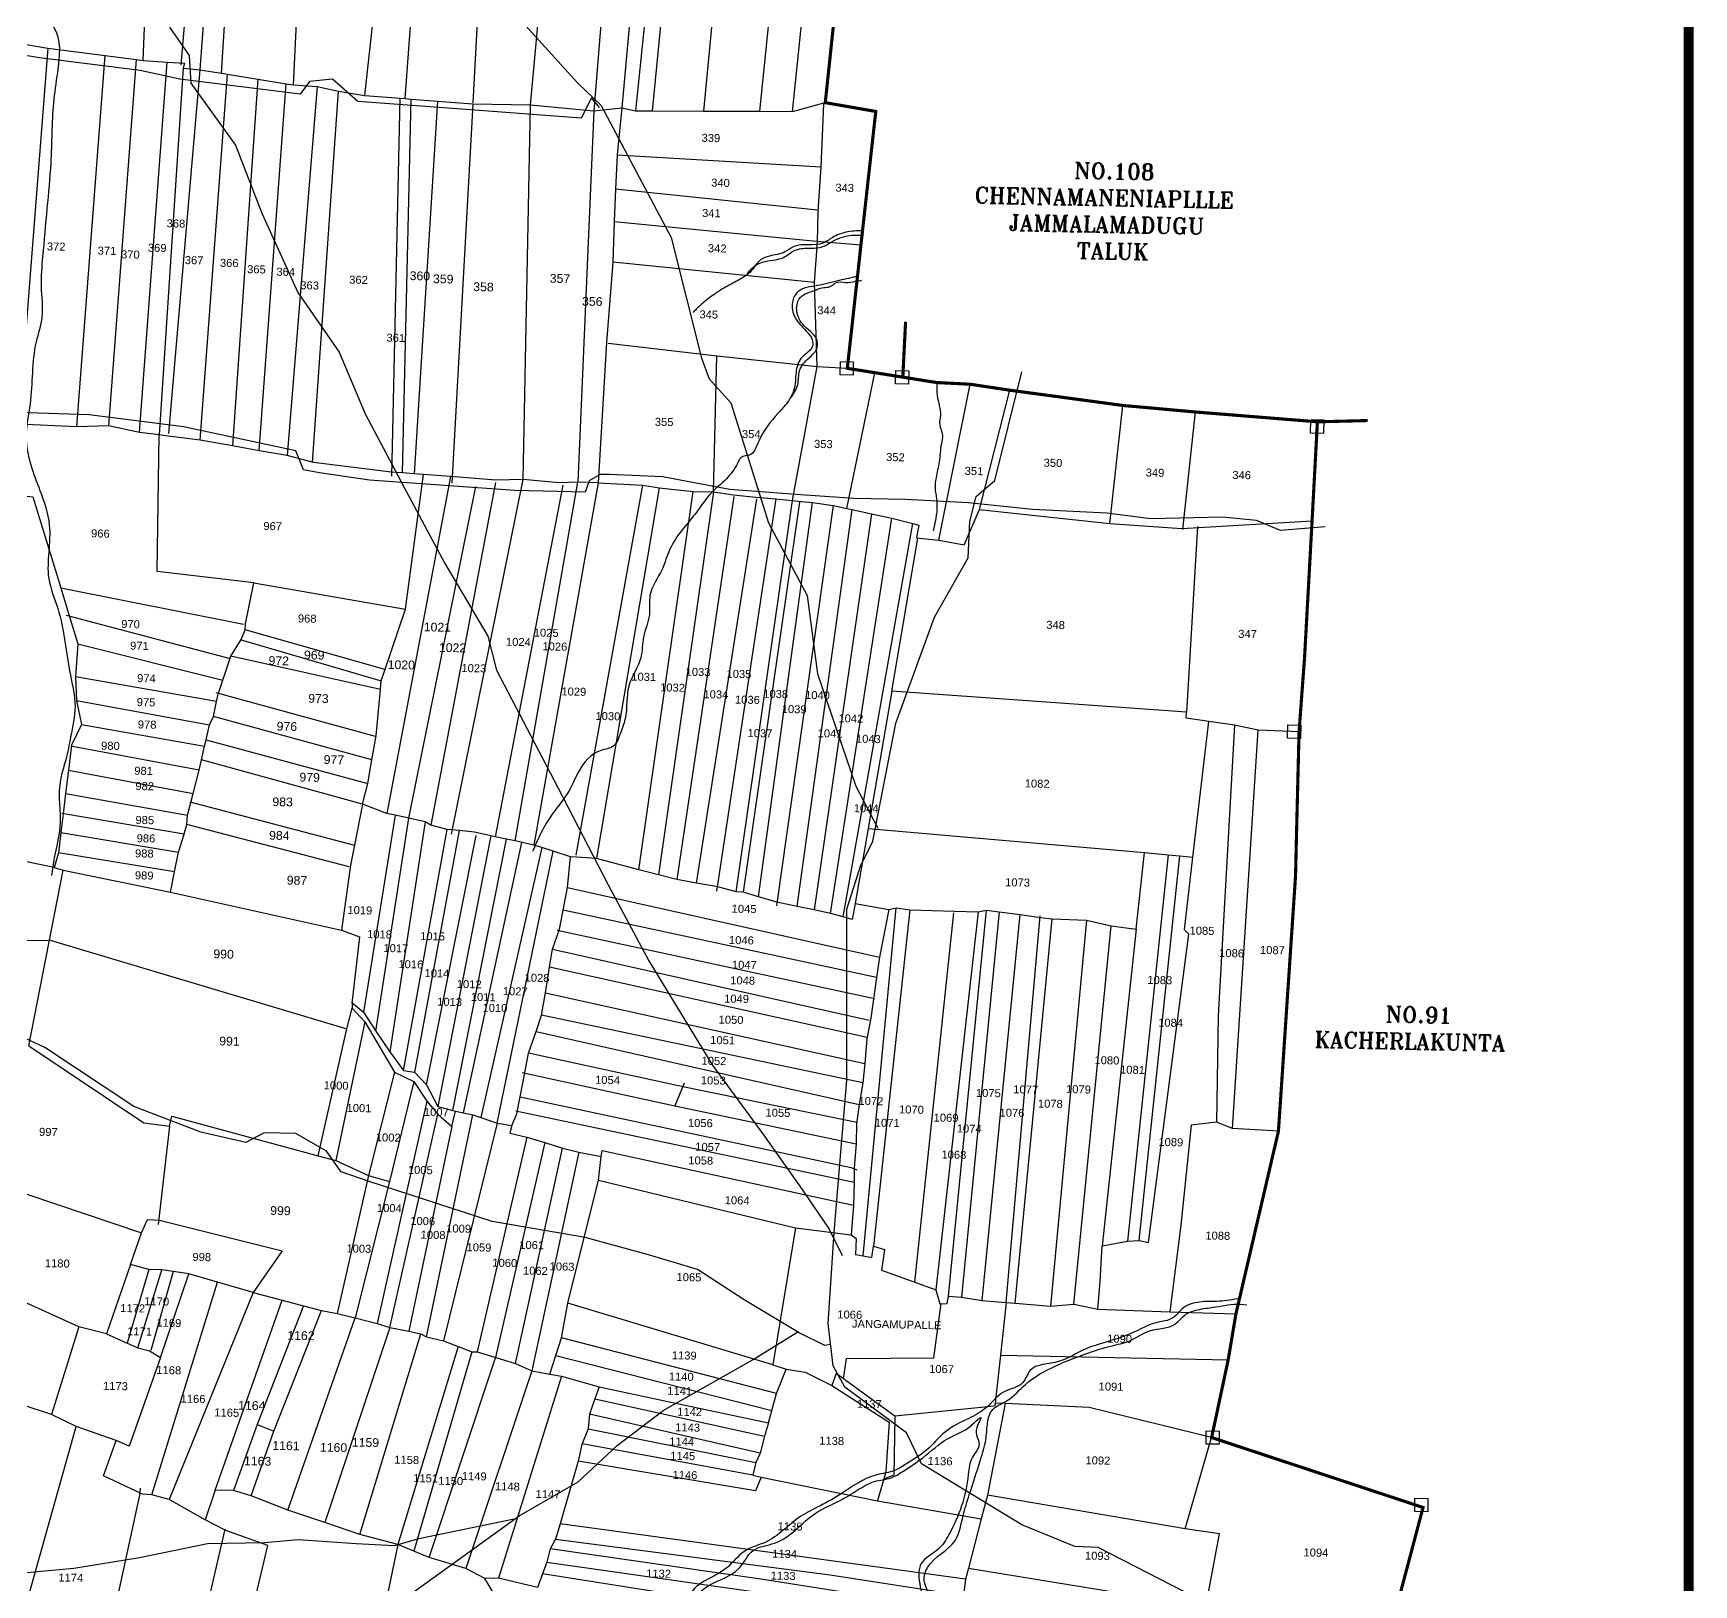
# Model space of a CAD drawing. Header units: inches. Extents: x 180371 to 190018, y 1621195 to 1629901.
# Drawn here: x 187368 to 190018, y 1624389 to 1626866 of the extents above; entities that cross this region are included whole.
import ezdxf
from ezdxf.enums import TextEntityAlignment as Align

# ---------------------------------------------------------------- set-up
doc = ezdxf.new("R2010")
doc.units = ezdxf.units.IN
doc.header["$MEASUREMENT"] = 0
for name, color, linetype in [('DIMENSION', 7, 'Continuous'), ('PAPER SIZE', 5, 'Continuous'), ('PLOTS', 7, 'Continuous'), ('ROAD', 1, 'Continuous'), ('STREAM', 4, 'Continuous'), ('VILLAGE BOUNDARY', 5, 'Continuous'), ('VILLAGE BOUNDRY STONES', 1, 'Continuous')]:
    doc.layers.add(name, color=color, linetype=linetype)
doc.layers.get('0').off()
doc.styles.add('section', font='romant.shx', dxfattribs={"height": 2})
doc.styles.get("Standard").update_dxf_attribs({"font": 'arial.ttf'})

# ---------------------------------------------------------------- blocks, each defined once
blk = doc.blocks.new('DROP')
h = blk.add_hatch()
h.set_pattern_fill('ANSI31', color=1, scale=10, angle=45)
h.set_pattern_definition([(90, (-324.4107, -25.7687), (-1.25, 0), [])])
h.paths.add_polyline_path([(-9.9, -4.3), (-13.8, 4.1), (13.8, 4.1), (10.2, -4.3)])

msp = doc.modelspace()

# ---------------------------------------------------------------- linework, layer by layer
at = {"layer": 'DIMENSION'}
msp.add_lwpolyline([(188579.7, 1626741.3), (188638.7, 1627313.1)], dxfattribs=at)
at = {"layer": 'PAPER SIZE', "color": 5, "const_width": 16}
msp.add_lwpolyline([(180378.6, 1629257.8), (190010.1, 1629257.8), (190010.1, 1621202.7), (180378.6, 1621202.7)], close=True, dxfattribs=at)
at = {"layer": 'PLOTS'}
for points in [[(188438.1, 1626741.8), (188493.7, 1627322.5)], [(188585.7, 1627314.6), (188527.2, 1626741.5)], [(187543.7, 1626822.6), (187546.8, 1626902.1), (187554.7, 1626984), (187563.3, 1627072.5), (187567.1, 1627148.4), (187572.6, 1627199), (187575.3, 1627223.8), (187576.6, 1627243.9)], [(187638.4, 1627220.3), (187603.6, 1626815.9)], [(187664, 1627208.4), (187633.8, 1626807.9)], [(187668.7, 1626802.2), (187694.1, 1627205.9)], [(187783.5, 1626783.5), (187801.9, 1627168.5)], [(187939.9, 1627158.2), (187896.6, 1626767)], [(187961.7, 1626761.8), (187990.2, 1627151.6)], [(188342.2, 1627129.9), (188307.6, 1626747), (188300.1, 1626672.1), (188297.3, 1626617), (188295.5, 1626565.6), (188293.2, 1626500.9), (188283, 1626372.2), (188269.9, 1626148.2), (188237.2, 1626149.7), (188207.5, 1626148.3), (188149.9, 1626153.6), (188106.5, 1626152.7), (188073.6, 1626155.2), (188033.9, 1626158.3), (187991.2, 1626161.5), (187976.3, 1626162.6), (187957.2, 1626164.1), (187939.4, 1626165.4), (187815.7, 1626180.6), (187773.3, 1626191.8), (187728.7, 1626199.7), (187686, 1626207.3), (187634.5, 1626216.5), (187583.7, 1626223.1), (187569, 1626225), (187538, 1626229), (187488.1, 1626239.3), (187437.6, 1626237.9), (187344.6, 1626242.2)], [(188090.7, 1627142.3), (188069.6, 1626754.9)], [(188161.8, 1626752), (188196.9, 1627132.6)], [(188294.3, 1627130.8), (188262.9, 1626742.5), (188237.2, 1626149.7)], [(188369.1, 1627129.4), (188329.1, 1626742.2)], [(188393.7, 1627129), (188355.9, 1626742.1)], [(187391.4, 1626842.3), (187344.6, 1626242.2)], [(187357.5, 1626848.4), (187391.4, 1626842.3), (187482.8, 1626830.5), (187532.4, 1626824.1), (187543.7, 1626822.6), (187581.9, 1626820.1), (187609.8, 1626818.3), (187607.3, 1626810.3), (187633.8, 1626807.9), (187668.7, 1626802.2), (187678.4, 1626800.6), (187726.7, 1626792.8), (187771.8, 1626785.4), (187783.5, 1626783.5), (187821.1, 1626781.1), (187855.1, 1626773.4), (187896.6, 1626767), (187961.7, 1626761.8), (187971.3, 1626761.1), (188013.1, 1626757.8), (188069.8, 1626753.2), (188161.8, 1626752), (188262.9, 1626742.5), (188307.6, 1626747), (188329.1, 1626742.2), (188355.9, 1626742.1), (188438.1, 1626741.8), (188527.2, 1626741.5), (188579.7, 1626741.3), (188632.1, 1626755.3)], [(187437.6, 1626237.9), (187482.8, 1626830.5)], [(187532.4, 1626824.1), (187488.1, 1626239.3)], [(187538, 1626229), (187581.9, 1626820.1)], [(187607.3, 1626810.3), (187569, 1626225)], [(187633.8, 1626807.9), (187583.9, 1626227.1)], [(187634.5, 1626216.5), (187678.4, 1626800.6)], [(187726.7, 1626792.8), (187686, 1626207.3)], [(187728.7, 1626199.7), (187771.8, 1626785.4)], [(187821.1, 1626781.1), (187773.3, 1626191.8)], [(187814.1, 1626181.1), (187855.1, 1626773.4)], [(187953.4, 1626762.5), (187940, 1626159)], [(187957.2, 1626164.1), (187971.3, 1626761.1)], [(188013.1, 1626757.8), (187976.3, 1626162.6)], [(188069.8, 1626753.2), (188036, 1626147.8)], [(188149.9, 1626153.6), (188161.8, 1626752)], [(188579.9, 1626120.1), (188619.2, 1626334), (188614.8, 1626468.1), (188619.5, 1626532.6), (188620.8, 1626581.7), (188625.7, 1626652.6), (188630.1, 1626752.8)], [(188300.1, 1626672.1), (188625.7, 1626652.6)], [(188619.8, 1626583.8), (188297.3, 1626617)], [(188295.5, 1626565.6), (188617.9, 1626534.2), (188689.1, 1626528.5)], [(188614.8, 1626468.1), (188293.2, 1626500.9)], [(188285.5, 1626371.5), (188459.2, 1626351.2), (188619.2, 1626334), (188667.3, 1626331.2)], [(188453.8, 1626134.1), (188459.2, 1626351.2)], [(188666.6, 1626107.5), (188711.4, 1626324.2)], [(188269.9, 1626148.2), (188340.8, 1626144.9), (188367.3, 1626140.3), (188421.2, 1626134.6), (188453.8, 1626134.1), (188485.7, 1626129), (188521.4, 1626125.7), (188553, 1626122.7), (188579.9, 1626120.1), (188588.4, 1626119.3), (188611.5, 1626117.2), (188644.6, 1626112.2), (188666.6, 1626107.5), (188675.1, 1626105.7), (188706, 1626099.1), (188738.4, 1626092.2), (188771.9, 1626083.4), (188781.6, 1626080.9), (188777.8, 1626060.6), (188813.3, 1626056.9), (188853.9, 1626049.4), (188878.4, 1626105.6), (188926.9, 1626296.2)], [(188813.3, 1626056.9), (188863.5, 1626305.8)], [(189086.5, 1626083.6), (189107.2, 1626271.9)], [(187306.1, 1626244), (187322.5, 1626130.9), (187367.4, 1626126), (187412.1, 1625980.8), (187424.7, 1625939.9), (187439.6, 1625891.3), (187435.6, 1625838.7), (187437.2, 1625800.7), (187445.1, 1625762.6), (187429.1, 1625729.8), (187424.3, 1625689.6), (187419.9, 1625652.5), (187416, 1625620.2), (187412.4, 1625590.3), (187408.6, 1625557.7), (187401.5, 1625534.1), (187415.8, 1625529.8), (187587.3, 1625495.1), (187859.9, 1625434.1)], [(189222.6, 1626261.5), (189202, 1626074.1)], [(187587.3, 1625495.1), (187593.8, 1625527.2), (187600.1, 1625558.6), (187609, 1625587.5), (187613.2, 1625603), (187614.6, 1625617.6), (187619.8, 1625638.2), (187623.4, 1625652.6), (187632.9, 1625689.7), (187636.6, 1625706.4), (187641.6, 1625728), (187643.9, 1625738.2), (187649.4, 1625762.3), (187655.6, 1625775.6), (187660.9, 1625799.2), (187663.5, 1625810.8), (187671, 1625833.5), (187683.6, 1625871.7), (187700.1, 1625898.3), (187706.5, 1625913.6), (187707.1, 1625923.4), (187720, 1625988.9), (187566.1, 1626007), (187569, 1626225)], [(187893.8, 1625635.5), (187902.1, 1625668.3), (187908.7, 1625706), (187915.5, 1625744.4), (187922.2, 1625818.6), (187923.4, 1625832.2), (187929.1, 1625849.2), (187962.1, 1625946.8), (187991.2, 1626161.5)], [(188033.9, 1626158.3), (187932.5, 1625620.5)], [(187967.4, 1625613), (188074.3, 1626142.4)], [(188105.7, 1626148.7), (188002.7, 1625601.7)], [(188035.4, 1625587.4), (188149.9, 1626153.6)], [(188213.3, 1626144.8), (188105.5, 1625583.4)], [(188137.2, 1625576.6), (188237.2, 1626149.7)], [(188269.9, 1626148.2), (188166.8, 1625570.2)], [(188234.6, 1625553.9), (188340.8, 1626144.9)], [(188367.3, 1626140.3), (188267.1, 1625548.4)], [(188334.6, 1625530.8), (188421.2, 1626134.6)], [(188453.8, 1626134.1), (188365.9, 1625522.7)], [(188486.2, 1626126.5), (188395.3, 1625515.1)], [(188426.8, 1625509.5), (188523.1, 1626122.5)], [(188553, 1626122.7), (188460.9, 1625510.5), (188458.8, 1625496.4)], [(188490, 1625495.3), (188579.9, 1626120.1)], [(188591, 1626117.6), (188501.1, 1625494.7)], [(188525.8, 1625487.4), (188611.5, 1626117.2)], [(188644.6, 1626112.2), (188554.3, 1625473.1)], [(188587.1, 1625472.2), (188675.1, 1626105.7)], [(188706, 1626099.1), (188614.3, 1625466.6)], [(188640.4, 1625460.8), (188738.4, 1626092.2)], [(188660.7, 1625455.3), (188771.9, 1626083.4)], [(188878.4, 1626105.6), (189086.5, 1626083.6), (189201.2, 1626075.6), (189228.3, 1626076.9), (189409, 1626087.8)], [(188738.2, 1625816), (188780.1, 1626060.3)], [(189226.4, 1626078.5), (189208.4, 1625782.2)], [(187412.1, 1625980.8), (187703.9, 1625922.8)], [(187720, 1625988.9), (187962.1, 1625946.8)], [(187420.8, 1625937.2), (187682.3, 1625867.7)], [(187699.8, 1625897.8), (187923.4, 1625832.2)], [(187929.4, 1625850.2), (187706.5, 1625913.6)], [(187439.6, 1625891.3), (187671, 1625833.5)], [(187922.2, 1625818.6), (187683.6, 1625871.7)], [(187660.9, 1625799.2), (187435.6, 1625838.7)], [(187437.2, 1625800.7), (187649.4, 1625762.3)], [(187659.6, 1625813.6), (187913.8, 1625744.1)], [(189388.2, 1625750.8), (189322.7, 1625753.7), (189285.1, 1625761.7), (189244.2, 1625767.5), (189207.9, 1625772.7), (189208.4, 1625782.2), (188738.2, 1625816), (188700.6, 1625596.7), (188679.7, 1625477), (188675.2, 1625451.3), (188660.7, 1625455.3), (188640.4, 1625460.8), (188614.3, 1625466.6), (188587.1, 1625472.2), (188554.6, 1625478.9), (188525.8, 1625487.4), (188501.1, 1625494.7), (188490, 1625495.3), (188460.6, 1625503.5), (188426.8, 1625509.5), (188395.3, 1625515.1), (188365.9, 1625522.7), (188334.6, 1625530.8), (188267.1, 1625548.4), (188235.1, 1625550.7), (188225.4, 1625551.4), (188197.8, 1625560.3), (188180, 1625566), (188166.8, 1625570.2), (188137.2, 1625576.6), (188123.5, 1625579.5), (188105.5, 1625583.4), (188098.3, 1625585), (188072.6, 1625590.6), (188048.1, 1625593.1), (188037.7, 1625594.2), (188029, 1625595.1), (188002.7, 1625601.7), (187993.5, 1625607.2), (187967.4, 1625613), (187945.6, 1625617.7), (187932.5, 1625620.5), (187893.8, 1625635.5), (187880.7, 1625569.7), (187874.4, 1625538), (187859.9, 1625434.1), (187889.1, 1625423.8), (187876.9, 1625322), (187877.1, 1625309.9)], [(187908.7, 1625706), (187655.6, 1625775.6)], [(188679.7, 1625477), (188733.7, 1625467.2), (188745.3, 1625469.7), (188767.1, 1625466.7), (188838.3, 1625464.7), (188875.9, 1625463.6), (188889.2, 1625466.4), (188909.5, 1625463.7), (188943.3, 1625459.1), (188975.8, 1625454.7), (188994.1, 1625452.2), (189048.9, 1625450.4), (189088.3, 1625441.4), (189128.3, 1625435.9), (189141.7, 1625558), (189179.1, 1625554.5), (189197.9, 1625552.7), (189218.9, 1625550.8), (189244.2, 1625767.5)], [(187445.1, 1625762.6), (187641.6, 1625728)], [(189285.1, 1625761.7), (189259.3, 1625297.6), (189256.2, 1625127.9)], [(189282.2, 1625117.5), (189322.7, 1625753.7)], [(187632.9, 1625689.7), (187430.8, 1625727.5)], [(187643.9, 1625738.2), (187902.1, 1625668.3)], [(187424.3, 1625689.6), (187623.4, 1625652.6)], [(187893.8, 1625635.5), (187636.6, 1625706.4)], [(187419.9, 1625652.5), (187614.6, 1625617.6)], [(187618.2, 1625638.9), (187880.7, 1625569.7)], [(187609, 1625587.5), (187413.8, 1625620.6)], [(187945.6, 1625617.7), (187895.4, 1625303.2)], [(187915, 1625272.8), (187967.4, 1625613)], [(187993.5, 1625607.2), (187937.3, 1625239.8)], [(187401.5, 1625534.1), (187300.2, 1625555.3), (187150.4, 1625596.5)], [(187412.4, 1625590.3), (187600.1, 1625558.6)], [(187872.4, 1625535.6), (187613.2, 1625603)], [(187959.3, 1625210.1), (188029, 1625595.1)], [(188048.1, 1625593.1), (187976.7, 1625207.5)], [(187995.6, 1625187.6), (188074.8, 1625585.6)], [(188098.3, 1625585), (188014, 1625153)], [(188037.9, 1625146.4), (188123.5, 1625579.5)], [(188700.6, 1625596.7), (189141.7, 1625558)], [(187593.8, 1625527.2), (187408.6, 1625557.7)], [(188054.7, 1625142.6), (188148.1, 1625574.2)], [(188180, 1625566), (188082.3, 1625135.3)], [(188108.5, 1625126.2), (188197.8, 1625560.3)], [(189179.1, 1625554.5), (189114.2, 1624937.6)], [(187361.2, 1625249.8), (187415.8, 1625529.8)], [(188131.8, 1625122.4), (188139.7, 1625141), (188145.1, 1625168.1), (188152.6, 1625206.4), (188158.8, 1625238.1), (188170.7, 1625272.7), (188179.5, 1625298.5), (188185.5, 1625334.1), (188192.3, 1625375), (188197.1, 1625403.7), (188208.1, 1625435.6), (188213.9, 1625466.4), (188220.6, 1625502.5), (188225.4, 1625551.4)], [(189067.2, 1624829.3), (189070.8, 1624873.5), (189073.9, 1624930.5), (189114.2, 1624937.6), (189133.2, 1624938.9), (189148.1, 1624935.5), (189212.1, 1625427.6), (189205.6, 1625435), (189218.9, 1625550.8)], [(189133.2, 1624938.9), (189197.9, 1625552.7)], [(188220.6, 1625502.5), (188718.5, 1625391.3)], [(188713.7, 1625358.5), (188213.9, 1625466.4)], [(188733.7, 1625467.2), (188718.5, 1625391.3), (188713.7, 1625358.5), (188705, 1625293.7), (188698.6, 1625260.9), (188695.4, 1625221.2), (188692.3, 1625190.6), (188686.4, 1625156.1), (188682.2, 1625125), (188681.2, 1625093), (188678.2, 1625055.4), (188678.2, 1625031.3), (188677.2, 1624995.2)], [(188692.6, 1624914.2), (188745.3, 1625469.7)], [(188767.1, 1625466.7), (188709, 1624929.7)], [(188775.3, 1624872.2), (188837.3, 1625461.9)], [(188875.9, 1625463.6), (188808.7, 1624860)], [(188828.9, 1624849.7), (188889.2, 1625466.4)], [(188909.5, 1625463.7), (188849.3, 1624848.3)], [(188882.4, 1624843), (188943.3, 1625459.1)], [(188974.7, 1625456.9), (188920.3, 1624839.8)], [(188935, 1624838.6), (188994.1, 1625452.2)], [(189048.9, 1625450.4), (188991.6, 1624833.8)], [(188204.4, 1625434.1), (188710.8, 1625325.3)], [(189028.7, 1624837.2), (189088.3, 1625441.4)], [(189128.3, 1625435.9), (189073.9, 1624930.5)], [(187284.3, 1625417.1), (187395.4, 1625418.3), (187868.4, 1625276.5)], [(188197.1, 1625403.7), (188702.3, 1625290.7)], [(188699, 1625263), (188192.3, 1625375)], [(187875.9, 1625319.5), (187895.4, 1625303.2), (187915, 1625272.8), (187937.3, 1625239.8), (187959.3, 1625210.1), (187976.7, 1625207.5), (187995.6, 1625187.6), (188014, 1625153), (188037.9, 1625146.4), (188042.2, 1625145.1)], [(188185.5, 1625334.1), (188695.4, 1625221.2)], [(187823.1, 1625073.9), (187868.4, 1625276.5), (187877.1, 1625309.9), (187897.3, 1625287.9), (187944.9, 1625207.7), (187975.4, 1625192.9), (187996.4, 1625161.4), (188014.1, 1625140.6), (188036.4, 1625120.8), (188042.2, 1625145.1), (188054.7, 1625142.6), (188069.8, 1625139.7), (188082.3, 1625135.3), (188108.5, 1625126.2), (188131.8, 1625122.4), (188128.6, 1625110), (188156.1, 1625103.9), (188184.6, 1625095.1), (188212.8, 1625086.4), (188239.1, 1625080.1), (188274.7, 1625072.9), (188276.1, 1625082.4), (188601.3, 1625011.7), (188677.2, 1624995.2), (188673.3, 1624947.8), (188681.4, 1624942.2), (188680.2, 1624916.4), (188692.6, 1624914.2), (188706.6, 1624911.7), (188709, 1624929.7), (188726.6, 1624924.5), (188722.1, 1624891.4), (188775.3, 1624872.2), (188808.7, 1624860), (188815.2, 1624837.6), (188826.9, 1624838.5), (188828.9, 1624849.7), (188849.3, 1624848.3), (188882.4, 1624843), (188920.3, 1624839.8), (188935, 1624838.6), (188991.6, 1624833.8), (189028.7, 1624837.2), (189067.2, 1624829.3), (189182.2, 1624825.1), (189287.5, 1624821.8)], [(188692.3, 1625190.6), (188179.5, 1625298.5)], [(187897.3, 1625287.9), (187851.3, 1625066.3)], [(188170.7, 1625272.7), (188686.4, 1625156.1)], [(186327.4, 1625223.3), (186754.7, 1625182.8), (186851.6, 1625171.9), (186869.6, 1625238.5), (187037.1, 1625168), (187145, 1625113.8), (187214.8, 1625081.3), (187283.7, 1625056.3), (187284.5, 1625036.2), (187315.1, 1625027.3), (187540.9, 1624950.9), (187550.6, 1624972.5), (187569.7, 1624971.1), (187765.3, 1624922.1), (187719.4, 1624856), (187765.7, 1624843.5), (187799.6, 1624834.4), (187828.4, 1624827.3), (187853, 1624822.4), (187882, 1624815.3)], [(187361.2, 1625249.8), (187544.9, 1625126.9), (187585.6, 1625121.2), (187589.6, 1625137.3), (187823.1, 1625073.9), (187851.3, 1625066.3), (187903.3, 1625042.4), (187936.8, 1625033.2), (187882, 1624815.3), (187916.8, 1624806.1), (187937.2, 1624800), (187967.6, 1624793.9), (187986.8, 1624790), (187995.9, 1624784.8), (188022.9, 1624778.5), (188046.1, 1624769.5), (188068.2, 1624761), (188076.4, 1624761), (188137.8, 1624742.3), (188163.9, 1624730.8), (188192.4, 1624725.6), (188211, 1624722.3), (188271.4, 1624705.2), (188413.6, 1624675), (188541.4, 1624647.9), (188546.9, 1624667.5), (188554.5, 1624694.7), (188569.7, 1624733.4), (188600.1, 1624728.6), (188642.6, 1624707.2), (188734.2, 1624648.8), (188729, 1624569.5), (188715.3, 1624523.2), (188880.7, 1624494.3), (188860.5, 1624415.9), (188856, 1624398), (188852.8, 1624372)], [(188682.6, 1625127.4), (188407.5, 1625183.6), (188158.8, 1625238.1)], [(187944.9, 1625207.7), (187903.3, 1625042.4), (187853, 1624822.4)], [(187975.4, 1625192.9), (187936.8, 1625033.2)], [(188148.6, 1625207), (188392.1, 1625153.7), (188681.2, 1625093)], [(188406.9, 1625189.9), (188392.1, 1625153.7)], [(187996.4, 1625161.4), (187916.8, 1624806.1)], [(188145.1, 1625168.1), (188673.4, 1625055.2), (188682.5, 1625051.5)], [(187937.2, 1624800), (188014.1, 1625140.6)], [(187995.9, 1624784.8), (188069.8, 1625139.7)], [(188678.2, 1625031.3), (188138.2, 1625145.2)], [(187484.9, 1624789.7), (187441.2, 1624801.2), (187265, 1624880.9), (187123.8, 1624944.8), (187135.6, 1625004.6), (187145, 1625113.8)], [(187585.6, 1625121.2), (187567.5, 1624964.6)], [(188036.4, 1625120.8), (187967.6, 1624793.9)], [(188108.5, 1625126.2), (188022.9, 1624778.5)], [(188156.1, 1625103.9), (188076.4, 1624761)], [(189355.3, 1625113.3), (189282.2, 1625117.5), (189256.2, 1625127.9), (189216, 1625123), (189199.8, 1624963.4), (189182.2, 1624825.1)], [(188239.1, 1625080.1), (188163.9, 1624730.8), (188058.6, 1624415)], [(188184.6, 1625095.1), (188105.2, 1624749.9)], [(188137.8, 1624742.3), (188212.8, 1625086.4)], [(188192.4, 1624725.6), (188201.9, 1624755.3), (188211, 1624783.7), (188221.5, 1624838.9), (188270.2, 1625035.4), (188274.7, 1625072.9)], [(188270.2, 1625035.4), (188584.8, 1624959.3), (188673.3, 1624947.8)], [(187719.4, 1624856), (187662.3, 1624872.3), (187616.5, 1624885.4), (187591.5, 1624889.3), (187573.6, 1624892.2), (187552.9, 1624892.7), (187523.4, 1624900.7), (187540.9, 1624950.9)], [(188584.8, 1624959.3), (188548.4, 1624740.1), (188569.7, 1624733.4)], [(187523.4, 1624900.7), (187484.9, 1624789.7), (187518, 1624775), (187535.2, 1624767.4), (187553.9, 1624762.6), (187571.3, 1624751.8), (187616.5, 1624885.4)], [(187552.9, 1624892.7), (187518, 1624775)], [(187535.2, 1624767.4), (187573.6, 1624892.2)], [(187591.5, 1624889.3), (187555.6, 1624763.4)], [(187557.7, 1624532.7), (187662.3, 1624872.3)], [(187719.4, 1624856), (187585.1, 1624525.5)], [(187658.4, 1624540.3), (187765.7, 1624843.5)], [(188548.4, 1624740.1), (188221.5, 1624838.9)], [(188661.2, 1624718.1), (188665.8, 1624750.5), (188805.3, 1624751.5), (188817.3, 1624838.1)], [(188903.8, 1624679.2), (188912.1, 1624756), (188921.1, 1624839.8)], [(187799.6, 1624834.4), (187725.3, 1624645.3), (187688, 1624539.5)], [(187716.2, 1624531.4), (187752, 1624634.7), (187828.4, 1624827.3)], [(187774.7, 1624508.2), (187882, 1624815.3)], [(187441.2, 1624801.2), (187397.5, 1624661.2)], [(187937.2, 1624800), (187833.5, 1624488.4)], [(187889.2, 1624469.6), (187986.8, 1624790)], [(188046.1, 1624769.5), (187949.8, 1624453.5)], [(188068.2, 1624761), (187975.4, 1624442.8)], [(188554.5, 1624694.7), (188211, 1624783.7)], [(187571.3, 1624751.8), (187521.1, 1624610.6), (187500.4, 1624619.3)], [(187999.9, 1624432.5), (188105.2, 1624749.9)], [(188201.9, 1624755.3), (188546.9, 1624667.5)], [(188912.1, 1624756), (189275.1, 1624748.3)], [(188271.4, 1624705.2), (188264.6, 1624685.8), (188256.1, 1624661.8), (188254, 1624638.1), (188243.7, 1624613.2), (188237.9, 1624586.8), (188208.9, 1624486.7), (188201.7, 1624461.9), (188193, 1624446.6), (188187.6, 1624425.3), (188180.9, 1624406.5), (188172.9, 1624384.6), (188110.7, 1624399.8), (188089, 1624399.2)], [(188211, 1624722.3), (188110.7, 1624399.8)], [(189248.7, 1624624.3), (189053, 1624672.3), (188919.4, 1624678.5), (188903.8, 1624679.2), (188902.4, 1624674.4), (188743.3, 1624658.5), (188661.2, 1624718.1), (188649.7, 1624726.5), (188642.6, 1624707.2)], [(188110.3, 1624363.6), (188089, 1624399.2), (188058.6, 1624415), (187999.9, 1624432.5), (187975.4, 1624442.8), (187949.8, 1624453.5), (187889.2, 1624469.6), (187833.5, 1624488.4), (187774.7, 1624508.2), (187716.2, 1624531.4), (187688, 1624539.5), (187658.4, 1624540.3), (187642.7, 1624492.7), (187585.1, 1624525.5), (187557.7, 1624532.7), (187542.5, 1624534), (187480.1, 1624563.2), (187500.4, 1624619.3), (187436.9, 1624641.7), (187397.5, 1624661.2), (187306.4, 1624691.1)], [(188264.6, 1624685.8), (188535.4, 1624626.2)], [(188919.4, 1624678.5), (188891, 1624532.3), (188880.7, 1624494.3)], [(188528, 1624599.5), (188256.1, 1624661.8)], [(188743.3, 1624658.5), (188741.4, 1624564.1), (188724.8, 1624557.9)], [(187353.5, 1624346.2), (187436.9, 1624641.7)], [(187725.3, 1624645.3), (187752, 1624634.7)], [(188541.4, 1624647.9), (188535.4, 1624626.2), (188528, 1624599.5), (188521.5, 1624584.6), (188516.4, 1624564.1), (188529.6, 1624560.8), (188520.7, 1624539.3), (188237.9, 1624586.8)], [(188254, 1624638.1), (188521.5, 1624584.6)], [(188516.4, 1624564.1), (188366.1, 1624591.7), (188244, 1624614.1)], [(189206.7, 1624478.6), (189248.7, 1624624.3)], [(188529.6, 1624560.8), (188715.3, 1624523.2)], [(187388, 1624151.9), (187415.2, 1624247.6), (187473.5, 1624233.1), (187538.5, 1624532.2), (187539.5, 1624543.2)], [(188860.5, 1624415.9), (189238.6, 1624353.8), (189241.4, 1624365.9), (189261.4, 1624470.4), (189206.7, 1624478.6), (188891, 1624532.3)], [(187674.1, 1624477.8), (187563.9, 1624000.2), (187455.9, 1623767.1)], [(187628.9, 1624001.8), (187659.6, 1624117.6), (187669.6, 1624155), (187680.3, 1624188.9), (187742.6, 1624452), (187675.6, 1624475.8), (187642.7, 1624492.7)], [(188856, 1624398), (188208.9, 1624486.7)], [(187949.8, 1624453.5), (187888.5, 1624156.2), (187680.3, 1624188.9)], [(188846.5, 1624348), (188529.2, 1624398), (188193, 1624446.6)], [(188201.7, 1624461.9), (188640, 1624404.9), (188852.8, 1624372)], [(188187.6, 1624425.3), (188520.8, 1624378.1), (188846.1, 1624325.9)], [(188845.6, 1624301.1), (188180.9, 1624406.5)]]:
    msp.add_lwpolyline(points, dxfattribs=at)
at = {"layer": 'ROAD'}
for points in [[(187958.5, 1627158.9), (187987.7, 1627096.3), (188101.9, 1626936.2), (188237.5, 1626786.4), (188274.4, 1626751), (188386.4, 1626540.1), (188434.6, 1626347.3), (188447, 1626314.2), (188481.6, 1626276), (188541.3, 1626084.4), (188603.4, 1625968.7), (188619.7, 1625843.5), (188649.7, 1625756.4), (188681, 1625664.1), (188715.8, 1625597.1)], [(188271.9, 1626747.6), (188259.2, 1626763), (188242.6, 1626730.8), (188044.8, 1626745.6), (187886, 1626757.4), (187845.5, 1626792.9), (187809.3, 1626789.3), (187794.4, 1626768.6), (187602.3, 1626792.7), (187538.9, 1626806.9), (187378.1, 1626826.7), (187267.8, 1626844.8), (187246, 1626872)], [(187585.4, 1626875.9), (187617.2, 1626830.8), (187619.7, 1626786.3), (187690.8, 1626687.2), (187733.1, 1626579), (187790.2, 1626452.1), (187856.3, 1626356.8), (187898, 1626258.7), (187959.6, 1626142.1), (188024.3, 1626020.9), (188093.4, 1625903.5), (188107.4, 1625849.5), (188205.6, 1625662), (188285.7, 1625506.7), (188350.5, 1625385.3), (188451.6, 1625219.1), (188533.4, 1625107.4), (188596.4, 1625018.8), (188638.2, 1624957.1), (188659.2, 1624914.7)], [(189490.1, 1624132.4), (189306.9, 1624272.5), (189224.9, 1624368), (189067.8, 1624448.6), (189030.4, 1624450.3), (188945.7, 1624484.8), (188785.5, 1624582.4), (188761.6, 1624632), (188663.4, 1624704.7), (188644.9, 1624738.9), (188636.7, 1624806.3), (188646.1, 1624951.6), (188666.6, 1625194.7), (188666.8, 1625468), (188688.4, 1625536.4), (188707.9, 1625576.5), (188744.6, 1625764.5), (188806.4, 1625933.8), (188860.2, 1626028.4), (188863, 1626086.7), (188872.8, 1626126.8), (188885.4, 1626137.3), (188902.8, 1626152.2), (188946, 1626325.6)], [(189430.1, 1626078.4), (189358.6, 1626072.5), (189320.1, 1626088.5), (189265.8, 1626093.4), (189151.5, 1626090.7), (189081.3, 1626100.1), (188962.6, 1626105.6), (188860.8, 1626116.2), (188760.2, 1626121.7), (188677.7, 1626123.3), (188585.4, 1626129.6), (188479.9, 1626137.7), (188372.2, 1626157.7), (188288, 1626161.6), (188272.7, 1626161.9), (188255.3, 1626151.7), (188248.9, 1626133.7), (188136.8, 1626136.1), (187904.8, 1626152.5), (187824.9, 1626164.2), (187799.4, 1626168.9), (187787.3, 1626199.5), (187607.8, 1626237.8), (187457.5, 1626256.7), (187213.3, 1626265.1)], [(188640.8, 1624772.6), (188631.3, 1624771), (188590.5, 1624791.6), (188502.9, 1624844), (188428.1, 1624892.6), (188350.1, 1624916.2), (188249.2, 1624943.5), (188100.6, 1624969.3), (187904.2, 1625032.8), (187859.7, 1625048.4), (187836.1, 1625081.5), (187787.1, 1625109.4), (187736.5, 1625110.9), (187707.2, 1625095.1), (187635.9, 1625111.8), (187528.8, 1625152.7), (187386.7, 1625246.8), (187340.7, 1625268.2)], [(186640.5, 1623127.9), (186866.3, 1623323.3), (186922, 1623403.7), (187037.7, 1623540.1), (187094.7, 1623570.2), (187203.9, 1623708.3), (187253.4, 1623797.7), (187362.9, 1623875.5), (187465.5, 1623993.6), (187543.4, 1624111.4), (187598.8, 1624162), (187778.6, 1624246.1), (187974.1, 1624376.8), (188143.7, 1624499.5), (188237.6, 1624553.6), (188299.8, 1624611.7), (188373.7, 1624667.6), (188517, 1624749), (188588.6, 1624792.9)], [(188135.8, 1624494), (187983.4, 1624462.4), (187944.2, 1624451.6), (187883.7, 1624454.5), (187790.9, 1624461.2), (187737, 1624456.3), (187646.5, 1624454.7), (187537.7, 1624432.1), (187432.9, 1624415), (187311.1, 1624404.2)]]:
    msp.add_lwpolyline(points, dxfattribs=at)
at = {"layer": 'STREAM'}
for points in [[(187311.8, 1627302.8), (187312.4, 1627292.5), (187311.1, 1627286.8), (187310, 1627278.4), (187307, 1627263.8), (187301.3, 1627245.7), (187303.2, 1627234.3), (187306.4, 1627213.9), (187305.8, 1627154.5), (187317.2, 1627121.7), (187311.6, 1627085), (187324.1, 1627061.8), (187328.2, 1627024.3), (187337.3, 1626977.9), (187348, 1626935.6), (187354.7, 1626913), (187382.1, 1626892.8), (187400.5, 1626876.2), (187406.7, 1626803.6), (187400.5, 1626754.8), (187396.1, 1626658.6), (187390.1, 1626586.7), (187383.2, 1626509.5), (187380.7, 1626462.1), (187382, 1626413.1), (187372.8, 1626373.4), (187363.2, 1626274.4), (187356.8, 1626221.6), (187364.3, 1626177.1), (187378.8, 1626136.2), (187393.8, 1626081.5), (187393, 1626037.9), (187392.9, 1625995.8), (187407.3, 1625948), (187427.4, 1625841.6), (187434.9, 1625791.7), (187427.8, 1625742.8), (187420.1, 1625706.2), (187412.7, 1625679.5), (187409.7, 1625642.8), (187411.3, 1625607.1), (187401.7, 1625549.9), (187397.3, 1625521.6)], [(188692, 1626551), (188664.8, 1626548.3), (188644, 1626540.3), (188628.2, 1626531.1), (188582.1, 1626525.6), (188567.7, 1626517.1), (188543.3, 1626510.4), (188529.2, 1626504.7), (188513.8, 1626486.6), (188493.5, 1626472), (188470.2, 1626459.1), (188455.7, 1626449.8), (188436.1, 1626434.8), (188421.1, 1626420.4)], [(188507.5, 1626482.4), (188521.9, 1626496.2), (188552.5, 1626504.6), (188564.5, 1626507.8), (188582.9, 1626519.2), (188605, 1626523), (188628.3, 1626525.5), (188645, 1626534.7), (188674.7, 1626543.7), (188693.2, 1626543.5)], [(188684.1, 1626478.2), (188654.2, 1626471.3), (188619.5, 1626463.3), (188588.2, 1626453.1), (188579.6, 1626436.8), (188584, 1626412.2), (188604.5, 1626387.6), (188611.3, 1626376.8), (188612, 1626366.7), (188595.1, 1626349), (188585.9, 1626327.8), (188582.9, 1626300.4), (188569.4, 1626273.7), (188556.4, 1626258.9), (188526.2, 1626215.1), (188509.8, 1626192.2), (188500.6, 1626190.5), (188490.3, 1626176.3), (188471.6, 1626152.3), (188444.3, 1626125.5), (188427.1, 1626102.3), (188384, 1626042.3), (188371.6, 1626010.1), (188352.4, 1625968.6), (188351.4, 1625937.6), (188342.2, 1625902.5), (188337.7, 1625868.9), (188318.5, 1625823.7), (188313.3, 1625774.4), (188305.7, 1625750.1), (188293.5, 1625727.8), (188274.5, 1625721.3), (188238.1, 1625686.8), (188223.8, 1625657.9), (188192.4, 1625613.8), (188177.2, 1625586.8), (188164.9, 1625559.8)], [(188576.7, 1626283.5), (188588.3, 1626305.3), (188591.1, 1626327.3), (188605.9, 1626347.6), (188618.3, 1626361.8), (188619.4, 1626375), (188599.5, 1626398.1), (188586.5, 1626424.8), (188592.2, 1626444.3), (188616.9, 1626456.2), (188624.6, 1626459.2), (188634.7, 1626460.5), (188643.9, 1626463.9), (188648.7, 1626467.6), (188664.6, 1626468.4), (188680.8, 1626470.2), (188690, 1626471.5)], [(188810.7, 1626309.2), (188810.6, 1626287.6), (188814.1, 1626271.6), (188815.9, 1626256.1), (188814.7, 1626241.4), (188819.1, 1626224.4), (188817.4, 1626210.5), (188813.8, 1626181.8), (188808.9, 1626156.4), (188807.4, 1626139.6), (188809.7, 1626122.7), (188810.4, 1626111.7), (188804.5, 1626071.6)], [(189294, 1624846.4), (189260.9, 1624841.8), (189229.3, 1624840.5), (189201.1, 1624829.4), (189187.9, 1624816.1), (189158.1, 1624807.1), (189125.8, 1624792.9), (189075.1, 1624775.1), (189039.9, 1624762.3), (189004.5, 1624745.5), (188958.8, 1624730.9), (188947.2, 1624711.9), (188916.7, 1624696.8), (188889.1, 1624671.9), (188861.1, 1624654.7), (188823.8, 1624633.6), (188793.9, 1624604.3), (188762, 1624582.5), (188743.8, 1624572.1), (188712.9, 1624564.4), (188658.9, 1624535.5), (188624.4, 1624515.5), (188593, 1624498.6), (188536, 1624456.8), (188506.1, 1624444.6), (188477.5, 1624418.6), (188454.3, 1624403.2), (188423.4, 1624383.2), (188407.7, 1624361), (188394.8, 1624349.2), (188365.2, 1624336.6), (188346.4, 1624322.7), (188309.4, 1624313.4), (188279.5, 1624303.5), (188255.2, 1624310.1), (188238.8, 1624326.2), (188215.7, 1624343.9), (188196.3, 1624349.8), (188170.4, 1624347.6), (188138.6, 1624334.3), (188119.2, 1624322.4), (188090.3, 1624309.7), (188072.8, 1624286.8), (188045.5, 1624261.2), (188024.9, 1624233.5), (188023.6, 1624194.5), (188009, 1624158.3), (188003.2, 1624133.7), (188000.2, 1624086.1), (188001.6, 1624057.1), (188000.3, 1624034), (188000.3, 1624019.3), (188005.7, 1623997.7), (188007.1, 1623983.2), (188014, 1623968.1), (188015.5, 1623956.1), (188016.1, 1623948.3)], [(188800.1, 1623891.6), (188795.7, 1623902.7), (188799, 1623926.3), (188795.1, 1623941.1), (188790.2, 1623969.8), (188781.4, 1623995.3), (188782.6, 1624026.3), (188789.4, 1624043.9), (188787.3, 1624066.5), (188795.6, 1624089.1), (188799.4, 1624136.7), (188805.6, 1624165.3), (188808, 1624183.3), (188810.3, 1624201.6), (188811.5, 1624218.2), (188814.9, 1624260.7), (188804.5, 1624291.5), (188802.5, 1624320.3), (188798.8, 1624348.3), (188796, 1624377.9), (188790.2, 1624395.5), (188795.4, 1624416.8), (188839.7, 1624460.4), (188852.1, 1624499.6), (188862, 1624532.6), (188879.8, 1624588.6), (188888.4, 1624621.1), (188890.8, 1624645), (188897.2, 1624666.3), (188922.6, 1624683.5), (188951.6, 1624709.2), (188999.9, 1624738.8), (189051.1, 1624759), (189088, 1624770.4), (189118.3, 1624778.8), (189150.3, 1624794.8), (189190.5, 1624805.5), (189207.5, 1624821), (189220.6, 1624826.6), (189245.5, 1624831.5), (189265.6, 1624834.5), (189283.9, 1624837.2), (189304.8, 1624836)], [(188284.1, 1623944.2), (188283.6, 1623962.8), (188273.6, 1623979.8), (188263, 1624006.1), (188258.4, 1624031.4), (188273.6, 1624060.3), (188276, 1624080.1), (188257.1, 1624120.8), (188235.7, 1624145), (188229.7, 1624155.5), (188243.6, 1624174.9), (188252.3, 1624189.6), (188270.1, 1624212.5), (188315, 1624262.2), (188339.4, 1624290.6), (188356.6, 1624308.7), (188368.4, 1624323.9), (188410.5, 1624353.1), (188438.4, 1624382.7), (188495.1, 1624416), (188517, 1624443.9), (188551.5, 1624455.8), (188615.9, 1624502.9), (188656.1, 1624524), (188683.1, 1624540), (188710.9, 1624554.3), (188737.1, 1624559.9), (188755.8, 1624570.2), (188787.8, 1624592.1), (188828.2, 1624622.7), (188862.5, 1624641.1), (188872.8, 1624650.7), (188880.5, 1624656.2), (188875.8, 1624645), (188873.5, 1624628.5), (188877.7, 1624613.6), (188866.9, 1624592.8), (188860.4, 1624565.4), (188849.7, 1624515.2), (188829.5, 1624469.4), (188811.9, 1624445.5), (188785.4, 1624423.2), (188783.8, 1624385.9), (188792.2, 1624334.8), (188795.5, 1624295.2), (188804.2, 1624281.6), (188808.3, 1624265.8), (188776.2, 1624253), (188738.7, 1624238.9), (188710.1, 1624224.7), (188677.6, 1624196.6), (188643.1, 1624178.4), (188605.6, 1624154.3), (188591.6, 1624129.8), (188566.6, 1624112.4), (188548.4, 1624089.2), (188541.7, 1624062.3), (188533, 1624036.7), (188515.3, 1624009.4), (188514.5, 1623981.6), (188506.5, 1623961.2), (188501.4, 1623942.8), (188495.4, 1623923.6)]]:
    msp.add_spline(points, degree=3, dxfattribs=at)
at = {"layer": 'VILLAGE BOUNDARY', "const_width": 5}
msp.add_lwpolyline([(188653.2, 1626954.6), (188632.1, 1626755.3), (188712.7, 1626741.3), (188689.1, 1626528.5), (188667.3, 1626331.2), (188711.4, 1626324.2), (188755.9, 1626317.1), (188760.3, 1626405.4), (188755.9, 1626317.1), (188809.9, 1626308.5), (188863.5, 1626305.8), (188926.9, 1626296.2), (189107.2, 1626271.9), (189222.6, 1626261.5), (189417.5, 1626245.8), (189497.5, 1626247.8), (189417.5, 1626245.8), (189409, 1626087.8), (189397, 1625869.5), (189388.2, 1625750.8), (189384.2, 1625588.9), (189382.6, 1625520.8), (189355.3, 1625113.3), (189287.5, 1624821.8), (189275.1, 1624748.3), (189248.7, 1624624.3), (189586.1, 1624512.6), (189530.6, 1624303.2)], dxfattribs=at)
at = {"layer": 'VILLAGE BOUNDARY'}
msp.add_lwpolyline([(188653.2, 1626954.6), (188632.1, 1626755.3), (188712.7, 1626741.3), (188689.1, 1626528.5), (188667.3, 1626331.2), (188711.4, 1626324.2), (188755.9, 1626317.1), (188760.3, 1626405.4), (188755.9, 1626317.1), (188809.9, 1626308.5), (188863.5, 1626305.8), (188926.9, 1626296.2), (189107.2, 1626271.9), (189222.6, 1626261.5), (189417.5, 1626245.8), (189497.5, 1626247.8), (189417.5, 1626245.8), (189409, 1626087.8), (189397, 1625869.5), (189388.2, 1625750.8), (189384.2, 1625588.9), (189382.6, 1625520.8), (189355.3, 1625113.3), (189287.5, 1624821.8), (189275.1, 1624748.3), (189248.7, 1624624.3), (189586.1, 1624512.6), (189530.6, 1624303.2)], dxfattribs=at)
at = {"layer": 'VILLAGE BOUNDRY STONES'}
for points in [[(188656.2, 1626342.1), (188676.9, 1626341.7), (188676.5, 1626320.5), (188655.8, 1626320.9)], [(188744.6, 1626327.7), (188765.3, 1626327.3), (188764.9, 1626306), (188744.2, 1626306.5)], [(189406.9, 1626249.1), (189427.5, 1626248.7), (189427.1, 1626227.4), (189406.4, 1626227.8)], [(189370.3, 1625761.8), (189391, 1625761.4), (189390.5, 1625740.1), (189369.9, 1625740.5)], [(189240.2, 1624635.1), (189260.9, 1624634.7), (189260.5, 1624613.5), (189239.8, 1624613.9)], [(189573.2, 1624527.6), (189593.9, 1624527.2), (189593.5, 1624505.9), (189572.8, 1624506.3)]]:
    msp.add_lwpolyline(points, close=True, dxfattribs=at)

# ---------------------------------------------------------------- block references
for p, xscale, yscale, zscale, rotation in [((187892.2, 1625865.7), 0.7, 0.7, 0.7, 293.1724676616312), ((187766.8, 1625811.3), 0.7, 0.7, 0.7, 313.4115903809882), ((187722.7, 1625679.2), 0.7, 0.7, 0.7, 348.1246974961248), ((187571.9, 1625104.2), 0.7, 0.7, 0.7, 348.1246974961248), ((187556, 1625027, 71), 0.7000000000000001, 0.7000000000000001, 0.7000000000000001, 350.2790742060578), ((187593.9, 1624923.3), 0.7000000000000001, 0.7000000000000001, 0.7000000000000001, 36.49770396654607)]:
    msp.add_blockref('DROP', p, dxfattribs=dict(xscale=xscale, yscale=yscale, zscale=zscale, rotation=rotation))

# ---------------------------------------------------------------- texts
at = {"layer": 'DIMENSION'}
for s, height, p in [('339', 12.77, (188449.6, 1626698.9)), ('340', 12.77, (188464.9, 1626627.4)), ('343', 12.77, (188663.1, 1626619.4)), ('368', 12.77, (187595.9, 1626562.4)), ('341', 12.77, (188450.4, 1626578.9)), ('372', 12.77, (187404.8, 1626525.6)), ('371', 12.77, (187485.9, 1626518.9)), ('370', 12.77, (187523.2, 1626512.9)), ('369', 12.77, (187566, 1626523.5)), ('367', 12.77, (187624.9, 1626503.7)), ('342', 12.77, (188459.7, 1626522.7)), ('366', 12.77, (187681, 1626499.4)), ('365', 12.77, (187724.4, 1626489.2)), ('364', 12.77, (187771.1, 1626485.2)), ('360', 14, (187985.2, 1626478.8)), ('359', 14, (188022.5, 1626473.9)), ('357', 14, (188208.8, 1626474.6)), ('363', 12.77, (187809.2, 1626463.6)), ('362', 12.77, (187887.3, 1626472.5)), ('358', 14, (188086.7, 1626461.2)), ('356', 14, (188260.3, 1626438)), ('344', 12.77, (188634.3, 1626423.7)), ('345', 12.77, (188446.2, 1626417.1)), ('361', 12.77, (187946.8, 1626379.9)), ('355', 12.77, (188375, 1626245.6)), ('354', 12.77, (188514, 1626226.2)), ('353', 12.77, (188629.1, 1626210.4)), ('352', 12.77, (188744.1, 1626189.4)), ('351', 12.77, (188869.4, 1626167.2)), ('350', 12.77, (188995.5, 1626180.3)), ('349', 12.77, (189158.4, 1626164.6)), ('346', 12.77, (189296.6, 1626160.8)), ('967', 12.77, (187750.3, 1626079.3)), ('966', 12.77, (187475.4, 1626067.5)), ('970', 12.77, (187523.5, 1625922.8)), ('968', 12.77, (187805.4, 1625931.7)), ('1021', 14, (188013.2, 1625918)), ('348', 12.77, (188999.7, 1625921.5)), ('1024', 12.77, (188142.4, 1625894.4)), ('1025', 12.77, (188186.8, 1625909.1)), ('347', 12.77, (189306.1, 1625907.1)), ('971', 12.77, (187537.7, 1625888.3)), ('972', 14, (187760, 1625864.4)), ('969', 14, (187816.6, 1625873.4)), ('1022', 14, (188037.3, 1625885.2)), ('1026', 12.77, (188200.6, 1625887.1)), ('1020', 14, (187955.6, 1625857.9)), ('1023', 12.77, (188071.3, 1625852.4)), ('1031', 12.77, (188342.4, 1625838.7)), ('1033', 12.77, (188429.1, 1625846.5)), ('1035', 12.77, (188494.4, 1625843.2)), ('974', 12.77, (187548.9, 1625836.4)), ('1029', 12.77, (188230.9, 1625815.1)), ('1032', 12.77, (188388.4, 1625821.5)), ('1038', 12.77, (188553, 1625811.4)), ('975', 12.77, (187548.2, 1625798.1)), ('973', 14, (187823.3, 1625804.1)), ('1034', 12.77, (188457.6, 1625810.6)), ('1036', 12.77, (188507.9, 1625802.1)), ('1039', 12.77, (188582.5, 1625787)), ('1040', 12.77, (188619.7, 1625809.4)), ('978', 12.77, (187550, 1625762.5)), ('976', 14, (187773, 1625759.5)), ('1030', 12.77, (188285.3, 1625775.9)), ('1042', 12.77, (188673, 1625772.2)), ('1037', 12.77, (188527.9, 1625748.6)), ('1041', 12.77, (188639.8, 1625748.3)), ('1043', 12.77, (188700.9, 1625739.6)), ('980', 12.77, (187491.4, 1625728.6)), ('977', 14, (187848, 1625706.4)), ('981', 12.77, (187544.3, 1625688.6)), ('979', 14, (187809.3, 1625678.3)), ('982', 12.77, (187546, 1625664.2)), ('1082', 12.77, (188970.3, 1625668.2)), ('983', 14, (187766.2, 1625639.1)), ('1044', 12.77, (188697.4, 1625628.7)), ('985', 12.77, (187546.2, 1625610)), ('986', 12.77, (187548.1, 1625580.8)), ('984', 14, (187760.9, 1625585.4)), ('988', 12.77, (187545.5, 1625556.7)), ('989', 12.77, (187545.3, 1625521.6)), ('987', 14, (187789.1, 1625513.8)), ('1073', 12.77, (188939, 1625510.5)), ('1045', 12.77, (188502.6, 1625468.2)), ('1019', 12.77, (187889.4, 1625466.1)), ('1018', 12.77, (187920.8, 1625427.6)), ('1015', 12.77, (188005.5, 1625424.5)), ('1046', 12.77, (188498.3, 1625418.2)), ('1085', 12.77, (189233.3, 1625433.4)), ('990', 14, (187672, 1625396.1)), ('1017', 12.77, (187946.9, 1625405.4)), ('1086', 12.77, (189280.6, 1625397.5)), ('1087', 12.77, (189345.7, 1625402.4)), ('1016', 12.77, (187970.8, 1625379.8)), ('1014', 12.77, (188012.5, 1625365.4)), ('1047', 12.77, (188503, 1625378.9)), ('1012', 12.77, (188063.9, 1625348.1)), ('1027', 12.77, (188137.4, 1625336.6)), ('1028', 12.77, (188172.2, 1625358.2)), ('1048', 12.77, (188500.3, 1625353.9)), ('1083', 12.77, (189166, 1625354.6)), ('1013', 12.77, (188032.7, 1625319.8)), ('1011', 12.77, (188086.3, 1625327.4)), ('1010', 12.77, (188105, 1625310.1)), ('1049', 12.77, (188490.6, 1625324.8)), ('1050', 12.77, (188481.8, 1625291.2)), ('1084', 12.77, (189183.2, 1625286.5)), ('991', 14, (187681.3, 1625257)), ('1051', 12.77, (188468.4, 1625258.6)), ('1052', 12.77, (188454.5, 1625225.6)), ('1080', 12.77, (189081.6, 1625226.5)), ('1081', 12.77, (189122.4, 1625211.4)), ('1000', 12.77, (187851.6, 1625186.2)), ('1054', 12.77, (188284.7, 1625195.1)), ('1053', 12.77, (188453.4, 1625194.3)), ('1077', 12.77, (188952, 1625179.9)), ('1079', 12.77, (189036.2, 1625180.2)), ('1001', 12.77, (187888.1, 1625150.3)), ('1072', 12.77, (188705, 1625161.4)), ('1075', 12.77, (188892.4, 1625174.2)), ('1078', 12.77, (188991.3, 1625157.2)), ('1007', 12.77, (188011.5, 1625143.8)), ('1056', 12.77, (188432.8, 1625126.4)), ('1055', 12.77, (188556.6, 1625142.7)), ('1071', 12.77, (188731, 1625126.7)), ('1070', 12.77, (188769.7, 1625147.8)), ('1069', 12.77, (188824.9, 1625134.8)), ('1076', 12.77, (188930.1, 1625142.7)), ('997', 12.77, (187392.4, 1625112.1)), ('1002', 12.77, (187934.7, 1625103.3)), ('1074', 12.77, (188861.8, 1625117.4)), ('1089', 12.77, (189183.6, 1625095.9)), ('1057', 12.77, (188444.5, 1625088.2)), ('1068', 12.77, (188837.4, 1625075.8)), ('1005', 12.77, (187985.9, 1625051.3)), ('1058', 12.77, (188433.4, 1625066.6)), ('1004', 12.77, (187936.5, 1624990.6)), ('1064', 12.77, (188491.5, 1625002.9)), ('999', 14, (187762.7, 1624986.5)), ('1006', 12.77, (187989.7, 1624969.9)), ('1008', 12.77, (188006.3, 1624947.8)), ('1009', 12.77, (188047.1, 1624957.9)), ('1088', 12.77, (189258.5, 1624946.5)), ('998', 12.77, (187637.1, 1624912.4)), ('1003', 12.77, (187887.8, 1624925.8)), ('1059', 12.77, (188079.5, 1624927.8)), ('1061', 12.77, (188163.6, 1624931.6)), ('1180', 12.77, (187406.6, 1624902.3)), ('1060', 12.77, (188120.7, 1624903.1)), ('1062', 12.77, (188169.6, 1624890.5)), ('1063', 12.77, (188212.1, 1624897.2)), ('1065', 12.77, (188414.6, 1624880.2)), ('1170', 12.77, (187565.3, 1624841.6)), ('1172', 12.77, (187526.9, 1624830.7)), ('1169', 12.77, (187584.7, 1624807.4)), ('1066', 12.77, (188671.2, 1624820.5)), ('JANGAMUPALLE', 12.771, (188746.1, 1624804.8)), ('1171', 12.77, (187537.9, 1624793.7)), ('1162', 14, (187795.4, 1624787.1)), ('1090', 12.77, (189101.8, 1624782)), ('1139', 12.77, (188407.1, 1624755.3)), ('1168', 12.77, (187584.5, 1624731.8)), ('1067', 12.77, (188817.7, 1624733.6)), ('1173', 12.77, (187499.4, 1624706.5)), ('1141', 12.77, (188399.8, 1624698.7)), ('1140', 12.77, (188402.3, 1624721.5)), ('1091', 12.77, (189088.2, 1624705.6)), ('1166', 12.77, (187623.2, 1624686.1)), ('1164', 14, (187717, 1624675.4)), ('1137', 12.77, (188702.4, 1624677.9)), ('1165', 12.77, (187677, 1624664)), ('1142', 12.77, (188415.7, 1624665.2)), ('1143', 12.77, (188412.5, 1624640.4)), ('1138', 12.77, (188642.4, 1624619)), ('1161', 14, (187771.5, 1624611.2)), ('1160', 14, (187847.5, 1624608.4)), ('1159', 14, (187898.4, 1624616.5)), ('1144', 12.77, (188403, 1624617.8)), ('1145', 12.77, (188404.6, 1624594.9)), ('1163', 14, (187726.3, 1624586.7)), ('1158', 12.77, (187964.2, 1624588.7)), ('1136', 12.77, (188815.4, 1624586.5)), ('1092', 12.77, (189067.2, 1624587.7)), ('1151', 12.77, (187994.4, 1624559.2)), ('1150', 12.77, (188034.4, 1624555)), ('1149', 12.77, (188071.9, 1624562.5)), ('1148', 12.77, (188124.9, 1624546.2)), ('1146', 12.77, (188408.2, 1624564.4)), ('1147', 12.77, (188189.7, 1624533.9)), ('1135', 12.77, (188576, 1624482.4)), ('1134', 12.77, (188567.3, 1624438.6)), ('1093', 12.77, (189066.4, 1624435.5)), ('1094', 12.77, (189415.1, 1624440.6)), ('1132', 12.77, (188366.1, 1624407.1)), ('1174', 12.77, (187428.1, 1624400.5)), ('1133', 12.77, (188564.9, 1624403.6))]:
    msp.add_text(s, height=height, rotation=358.8627, dxfattribs=at).set_placement(p, align=Align.MIDDLE_CENTER)
at = {"layer": 'ROAD', "char_height": 25.542, "attachment_point": 1, "rotation": 358.8627, "style": 'section'}
for s, insert in [('\\pi-33.99022;NO.108\\P\\pi-192.11026;CHENNAMANENIAPLLLE \\P\\pi-136.76825;JAMMALAMADUGU \\P\\pi-27.30053;TALUK', (189063.7, 1626659.2)), ('\\pi-20.61084;NO.91\\P\\pi-133.11932;KACHERLAKUNTA', (189547.4, 1625312.5))]:
    msp.add_mtext_dynamic_manual_height_columns(s, width=68.246, gutter_width=10, heights=[0], dxfattribs=dict(at, insert=insert))

doc.saveas('drawing.dxf')
